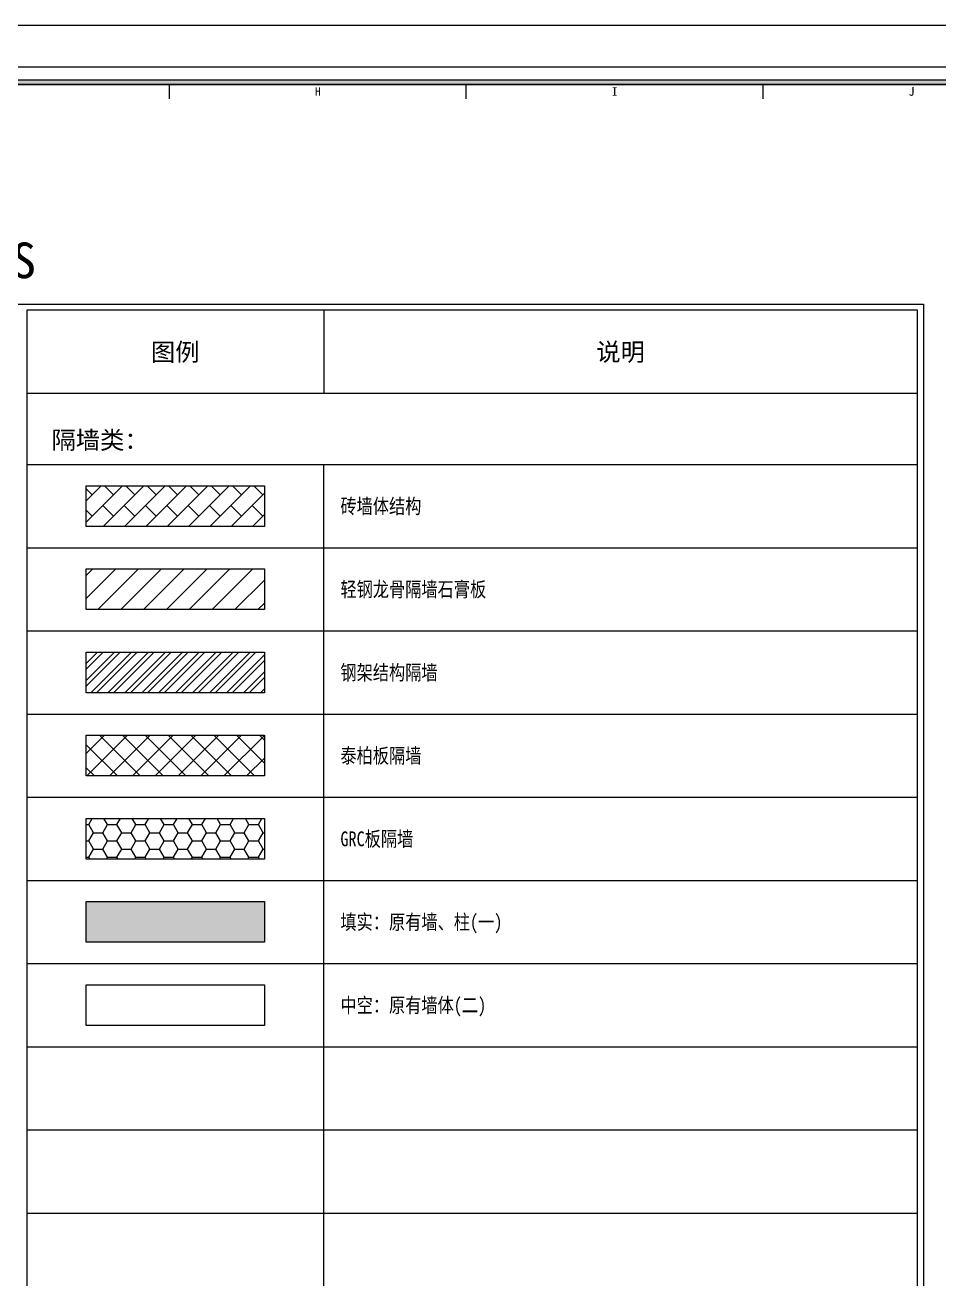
# Paper-space layout '布局1' of a CAD drawing. Header units: millimetres. Extents: x -13 to 1345, y 296 to 754.
# Drawn here: x 1082.9 to 1236.8, y 524.1 to 735.1 of the extents above; entities that cross this region are included whole.
import ezdxf
from ezdxf.enums import TextEntityAlignment as Align

# ---------------------------------------------------------------- set-up
doc = ezdxf.new("R2010")
doc.units = ezdxf.units.MM
for name, color, linetype in [('E-立面填充', 250, 'Continuous'), ('W-图框', 251, 'Continuous'), ('W-文字', 35, 'Continuous')]:
    doc.layers.add(name, color=color, linetype=linetype)
doc.styles.add('A2图框$0$ZZ', font='SIMHEI.TTF')
doc.styles.add('WORD-1', font='SIMFANG.TTF', dxfattribs={"width": 0.7, "height": 2.5})
doc.styles.add('WORD-2', font='SIMHEI.TTF', dxfattribs={"height": 2.5})
doc.styles.add('WORD-3', font='SimSun.ttf')

# ---------------------------------------------------------------- blocks, each defined once
blk = doc.blocks.new('A2 图框')
at = {"layer": 'W-图框', "ltscale": 0.5}
h = blk.add_hatch(color=161, dxfattribs=at)
h.paths.add_polyline_path([(-562, 403), (-3, 403), (-3, 3), (-562, 3)], flags=16)
h.paths.add_polyline_path([(-562.8, 403.8), (-2.2, 403.8), (-2.2, 2.2), (-562.8, 2.2)])
at = {"layer": 'W-图框', "color": 7}
for p, q in [((-211.9, 400.6), (-211.9, 403)), ((-161.9, 400.6), (-161.9, 403)), ((-111.9, 400.6), (-111.9, 403))]:
    blk.add_line(p, q, dxfattribs=at)
at = {"layer": 'W-图框', "color": 251, "ltscale": 0.01}
for points in [[(-587, 413), (7, 413), (7, -7), (-587, -7)], [(-580, 406), (0, 406), (0, 0), (-580, 0)]]:
    blk.add_lwpolyline(points, close=True, dxfattribs=at)
at = {"layer": 'W-图框', "color": 161, "ltscale": 0.5}
for points in [[(-562.8, 403.8), (-2.2, 403.8), (-2.2, 2.2), (-562.8, 2.2)], [(-562, 403), (-3, 403), (-3, 3), (-562, 3)]]:
    blk.add_lwpolyline(points, close=True, dxfattribs=at)
at = {"layer": 'W-图框', "color": 161, "linetype": 'ByBlock'}
blk.add_lwpolyline([(-562, 403), (-562, 3), (-61, 3), (-61, 403)], close=True, dxfattribs=at)
at = {"layer": 'W-图框', "lineweight": 0, "ltscale": 150, "style": 'A2图框$0$ZZ'}
for s, p in [('H', (-186.9, 401.82)), ('I', (-136.9, 401.82)), ('J', (-86.9, 401.82))]:
    blk.add_text(s, height=1.45, dxfattribs=at).set_placement(p, align=Align.MIDDLE)
at = {"layer": 'W-图框', "color": 35, "lineweight": 0, "style": 'WORD-3', "width": 0.65}
blk.add_attdef('建设单位', text='', height=3, dxfattribs=at).set_placement((-32, 300.49), align=Align.MIDDLE)
at = {"layer": 'W-图框', "color": 35, "ltscale": 1000, "style": 'WORD-2'}
for tag, height, width, p in [('项目名称英文翻译', 3.5, 0.8, (-21.14, 246.28)), ('项目名称', 7, 0.7, (-41.38, 246.28)), ('项目名称', 7, 0.7, (-30.73, 246.28))]:
    blk.add_attdef(tag, text='', height=height, rotation=90, dxfattribs=dict(at, width=width)).set_placement(p, align=Align.MIDDLE)
at = {"layer": 'W-图框', "color": 35, "lineweight": 0, "style": 'WORD-2'}
for tag, p in [('2013.01.01', (-41.46, 176)), ('2013.03.01', (-13.42, 176)), ('2013.05.01', (-41.46, 169)), ('2013.06.01', (-13.42, 169)), ('2013.08.01', (-41.46, 162)), ('2013.09.01', (-13.42, 162)), ('2013.09.01', (-32, 113))]:
    blk.add_attdef(tag, text='', height=1.8, dxfattribs=at).set_placement(p, align=Align.MIDDLE)
at = {"layer": 'W-图框', "color": 35, "ltscale": 1000, "style": 'WORD-2', "width": 0.78}
blk.add_attdef('FS2011000', text='', height=3.5, dxfattribs=at).set_placement((-32, 11.45), align=Align.MIDDLE)

psp = doc.layouts.new('布局1')

# ---------------------------------------------------------------- hatches: boundary and pattern name
at = {"layer": 'E-立面填充'}
h = psp.add_hatch(dxfattribs=at)
h.set_pattern_fill('BRICK', color=250, scale=0.39984, angle=45, style=0)
h.set_pattern_definition([(45, (-13106.8688, 1331.1098), (-1.7953328, 1.7953328), []), (135, (-13106.869, 1331.11), (-3.5906656, -3.5906656), [2.538984, -2.538984]), (135, (-13105.0734, 1332.905), (-3.5906656, -3.5906656), [-2.538984, 2.538984])])
h.paths.add_polyline_path([(1123.22, 657.59), (1093.22, 657.59), (1093.22, 650.74), (1123.22, 650.74)])
at = {"layer": 'E-立面填充', "ltscale": 1000}
h = psp.add_hatch(dxfattribs=at)
h.set_pattern_fill('ANSI31', color=250, scale=0.8568, style=0)
h.set_pattern_definition([(45, (-13106.8688, 1330.8186), (-1.92357086, 1.92357086), [])])
h.paths.add_polyline_path([(1093.22, 643.59), (1123.22, 643.59), (1123.22, 636.74), (1093.22, 636.74)])
h = psp.add_hatch(dxfattribs=at)
h.set_pattern_fill('ANSI32', color=250, scale=0.212091, style=0)
h.set_pattern_definition([(45, (-2932.0863, 313.5491), (-1.4284713, 1.4284713), []), (45, (-2931.134, 313.5491), (-1.4284713, 1.4284713), [])])
h.paths.add_polyline_path([(1093.22, 629.59), (1123.22, 629.59), (1123.22, 622.74), (1093.22, 622.74)])
h = psp.add_hatch(dxfattribs=at)
h.set_pattern_fill('ANSI37', color=250, scale=0.8568, style=0)
h.set_pattern_definition([(135, (8747.8402, -604.3792), (1.9235709, 1.9235709), []), (45, (8747.8402, -604.3792), (1.9235709, -1.9235709), [])])
h.paths.add_polyline_path([(1123.22, 615.59), (1093.22, 615.59), (1093.22, 608.74), (1123.22, 608.74)])
h = psp.add_hatch(dxfattribs=at)
h.set_pattern_fill('HONEY', color=250, scale=0.5, style=0)
h.set_pattern_definition([(0, (315.7533, 463.0645), (2.38125, 1.374815), [1.5875, -3.175]), (120, (315.7533, 463.0645), (-2.3812497, 1.3748155), [1.5875, -3.175]), (60, (315.7533, 463.0645), (3e-07, 2.7496305), [-3.175, 1.5875])])
h.paths.add_polyline_path([(1123.22, 601.59), (1093.22, 601.59), (1093.22, 594.74), (1123.22, 594.74)])
psp.add_hatch(color=250, dxfattribs=at).paths.add_polyline_path([(1093.22, 587.59), (1123.22, 587.59), (1123.22, 580.74), (1093.22, 580.74)])

# ---------------------------------------------------------------- linework, layer by layer
at = {"layer": 'E-立面填充', "color": 142, "ltscale": 1000}
for points in [[(1093.22, 657.59), (1123.22, 657.59), (1123.22, 650.74), (1093.22, 650.74)], [(1093.22, 643.59), (1123.22, 643.59), (1123.22, 636.74), (1093.22, 636.74)], [(1093.22, 629.59), (1123.22, 629.59), (1123.22, 622.74), (1093.22, 622.74)], [(1093.22, 615.59), (1123.22, 615.59), (1123.22, 608.74), (1093.22, 608.74)], [(1093.22, 601.59), (1123.22, 601.59), (1123.22, 594.74), (1093.22, 594.74)], [(1093.22, 587.59), (1123.22, 587.59), (1123.22, 580.74), (1093.22, 580.74)], [(1093.22, 573.59), (1123.22, 573.59), (1123.22, 566.74), (1093.22, 566.74)]]:
    psp.add_lwpolyline(points, close=True, dxfattribs=at)
at = {"layer": 'W-图框', "color": 146, "linetype": 'ByBlock'}
for p, q in [((1133.22, 687.16), (1133.22, 673.16)), ((1083.22, 673.16), (1233.22, 673.16)), ((1083.22, 661.16), (1233.22, 661.16)), ((1133.22, 339.16), (1133.22, 661.16))]:
    psp.add_line(p, q, dxfattribs=at)
at = {"layer": 'W-图框', "color": 251, "linetype": 'ByBlock'}
for p, q in [((1083.22, 647.16), (1233.22, 647.16)), ((1083.22, 633.16), (1233.22, 633.16)), ((1083.22, 619.16), (1233.22, 619.16)), ((1083.22, 605.16), (1233.22, 605.16)), ((1083.22, 591.16), (1233.22, 591.16)), ((1083.22, 577.16), (1233.22, 577.16)), ((1083.22, 563.16), (1233.22, 563.16)), ((1083.22, 549.16), (1233.22, 549.16)), ((1083.22, 535.16), (1233.22, 535.16))]:
    psp.add_line(p, q, dxfattribs=at)
at = {"layer": 'W-图框', "color": 44, "ltscale": 20}
psp.add_lwpolyline([(780.22, 688.16), (1234.22, 688.16), (1234.22, 338.16), (780.22, 338.16)], close=True, dxfattribs=at)
at = {"layer": 'W-图框', "color": 146}
psp.add_lwpolyline([(1233.22, 687.16), (1083.22, 687.16), (1083.22, 339.16), (1233.22, 339.16)], close=True, dxfattribs=at)

# ---------------------------------------------------------------- block references
at = {"layer": 'W-图框'}
psp.add_blockref('A2 图框', (1319.12, 322.14), dxfattribs=at)

# ---------------------------------------------------------------- texts
at = {"layer": 'W-文字', "color": 2, "lineweight": 0, "ltscale": 1000, "style": 'WORD-2'}
psp.add_text(' INTROUDUCTIONS--MATERIAL DESIGNATIONS', height=6, dxfattribs=at).set_placement((1007.22, 692.54), align=Align.CENTER)
at = {"layer": 'W-文字', "color": 2, "ltscale": 1000, "style": 'WORD-2'}
for s, p in [('图例', (1108.22, 680.16)), ('说明', (1183.22, 680.16))]:
    psp.add_text(s, height=3, dxfattribs=at).set_placement(p, align=Align.MIDDLE)
psp.add_text('隔墙类：', height=3, dxfattribs=at).set_placement((1087.36, 663.79))
at = {"layer": 'W-文字', "color": 35, "linetype": 'ByBlock', "lineweight": 0, "ltscale": 0.01, "style": 'WORD-1', "width": 0.8}
for s, p in [('砖墙体结构 ', (1136.03, 654.16)), ('轻钢龙骨隔墙石膏板', (1136.03, 640.16)), ('钢架结构隔墙', (1136.03, 626.16)), ('泰柏板隔墙', (1136.03, 612.16)), ('GRC板隔墙', (1136.03, 598.16)), ('填实：原有墙、柱(一)', (1136.03, 584.16)), ('中空：原有墙体(二)', (1136.03, 570.16))]:
    psp.add_text(s, height=2.5, dxfattribs=at).set_placement(p, align=Align.MIDDLE_LEFT)

doc.saveas('drawing.dxf')
